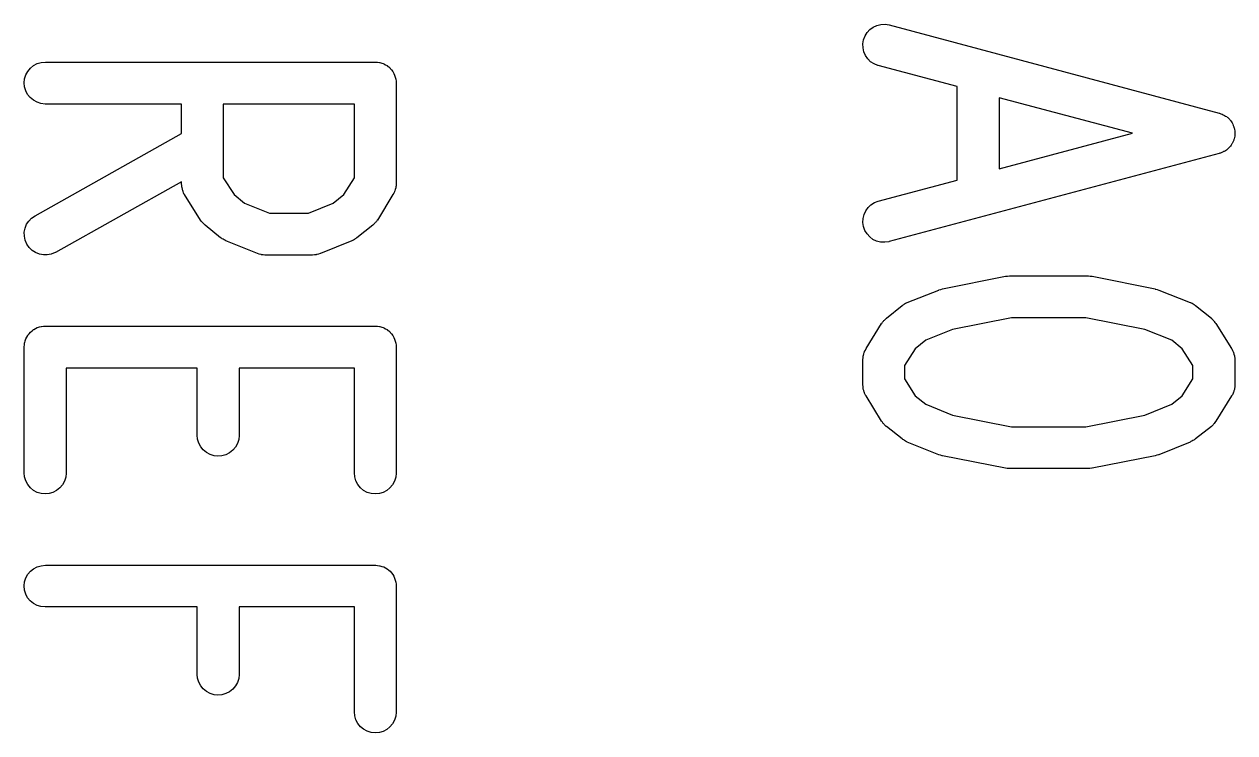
# Model space of a CAD drawing. Extents: x 100 to 142.1, y -108.7 to -91.2.
# Drawn here: x 110.484 to 114.151, y -108.537 to -106.391 of the extents above; entities that cross this region are included whole.
import ezdxf

# ---------------------------------------------------------------- set-up
doc = ezdxf.new("R2010")
doc.units = 0
doc.header["$MEASUREMENT"] = 0
doc.layers.add('BLACK', color=7, linetype='CONTINUOUS')

msp = doc.modelspace()

# ---------------------------------------------------------------- linework, layer by layer
at = {"layer": 'BLACK', "linetype": 'CONTINUOUS'}
for p, q in [((113.031, -106.426), (113.037, -106.416)), ((113.037, -106.416), (113.046, -106.407)), ((113.046, -106.407), (113.056, -106.4)), ((113.056, -106.4), (113.067, -106.395)), ((113.067, -106.395), (113.079, -106.392)), ((113.079, -106.392), (113.092, -106.391)), ((113.092, -106.391), (113.104, -106.393)), ((113.104, -106.393), (114.104, -106.66)), ((113.024, -106.45), (113.026, -106.438)), ((113.025, -106.463), (113.024, -106.45)), ((113.026, -106.438), (113.031, -106.426)), ((113.027, -106.475), (113.025, -106.463)), ((113.032, -106.486), (113.027, -106.475)), ((113.039, -106.496), (113.032, -106.486)), ((110.495, -106.534), (110.503, -106.524)), ((110.503, -106.524), (110.512, -106.516)), ((110.512, -106.516), (110.523, -106.51)), ((110.523, -106.51), (110.535, -106.507)), ((110.535, -106.507), (110.548, -106.506)), ((110.548, -106.506), (111.548, -106.506)), ((111.548, -106.506), (111.548, -106.506)), ((111.548, -106.506), (111.548, -106.506)), ((111.548, -106.506), (111.549, -106.506)), ((111.548, -106.506), (111.548, -106.506)), ((111.549, -106.506), (111.554, -106.506)), ((111.554, -106.506), (111.56, -106.507)), ((111.56, -106.507), (111.561, -106.507)), ((111.561, -106.507), (111.561, -106.507)), ((111.561, -106.507), (111.567, -106.509)), ((111.567, -106.509), (111.572, -106.51)), ((111.572, -106.51), (111.572, -106.511)), ((111.572, -106.511), (111.573, -106.511)), ((111.573, -106.511), (111.578, -106.514)), ((111.578, -106.514), (111.583, -106.516)), ((111.583, -106.516), (111.583, -106.517)), ((111.583, -106.517), (111.583, -106.517)), ((111.583, -106.517), (111.588, -106.52)), ((111.588, -106.52), (111.593, -106.524)), ((111.593, -106.524), (111.593, -106.524)), ((111.593, -106.524), (111.593, -106.525)), ((111.593, -106.525), (111.597, -106.529)), ((113.048, -106.505), (113.039, -106.496)), ((113.059, -106.511), (113.048, -106.505)), ((113.07, -106.516), (113.059, -106.511)), ((113.071, -106.516), (113.07, -106.516)), ((113.31, -106.58), (113.071, -106.516)), ((110.484, -106.569), (110.485, -106.556)), ((110.485, -106.556), (110.489, -106.544)), ((110.489, -106.544), (110.495, -106.534)), ((111.597, -106.529), (111.601, -106.534)), ((111.601, -106.534), (111.601, -106.534)), ((111.601, -106.534), (111.601, -106.534)), ((111.601, -106.534), (111.604, -106.54)), ((111.604, -106.54), (111.606, -106.545)), ((111.606, -106.545), (111.606, -106.545)), ((111.606, -106.545), (111.606, -106.545)), ((111.606, -106.545), (111.608, -106.551)), ((111.608, -106.551), (111.61, -106.557)), ((111.61, -106.557), (111.61, -106.557)), ((111.61, -106.557), (111.61, -106.557)), ((111.61, -106.557), (111.611, -106.563)), ((111.611, -106.563), (111.611, -106.569)), ((110.485, -106.581), (110.484, -106.569)), ((110.489, -106.593), (110.485, -106.581)), ((110.494, -106.604), (110.489, -106.593)), ((111.611, -106.569), (111.611, -106.874)), ((113.31, -106.863), (113.31, -106.58)), ((110.502, -106.613), (110.494, -106.604)), ((110.512, -106.621), (110.502, -106.613)), ((110.523, -106.627), (110.512, -106.621)), ((110.534, -106.631), (110.523, -106.627)), ((110.547, -106.633), (110.534, -106.631)), ((110.548, -106.633), (110.547, -106.633)), ((110.96, -106.633), (110.548, -106.633)), ((110.96, -106.722), (110.96, -106.633)), ((111.087, -106.633), (111.087, -106.856)), ((111.484, -106.633), (111.087, -106.633)), ((111.484, -106.856), (111.484, -106.633)), ((113.841, -106.721), (113.437, -106.614)), ((113.437, -106.614), (113.437, -106.829)), ((114.104, -106.66), (114.105, -106.66)), ((114.105, -106.66), (114.107, -106.661)), ((114.107, -106.661), (114.109, -106.662)), ((114.109, -106.662), (114.113, -106.663)), ((114.113, -106.663), (114.116, -106.665)), ((114.116, -106.665), (114.118, -106.666)), ((114.118, -106.666), (114.12, -106.667)), ((114.12, -106.667), (114.123, -106.669)), ((114.123, -106.669), (114.127, -106.671)), ((114.127, -106.671), (114.128, -106.673)), ((114.128, -106.673), (114.13, -106.674)), ((114.13, -106.674), (114.133, -106.677)), ((114.133, -106.677), (114.136, -106.68)), ((114.136, -106.68), (114.137, -106.682)), ((114.137, -106.682), (114.138, -106.683)), ((114.138, -106.683), (114.141, -106.687)), ((114.141, -106.687), (114.143, -106.69)), ((114.143, -106.69), (114.144, -106.692)), ((114.144, -106.692), (114.145, -106.694)), ((114.145, -106.694), (114.146, -106.698)), ((114.146, -106.698), (114.148, -106.702)), ((114.148, -106.702), (114.148, -106.704)), ((114.148, -106.704), (114.149, -106.705)), ((114.149, -106.705), (114.15, -106.71)), ((110.517, -106.971), (110.96, -106.722)), ((113.437, -106.829), (113.841, -106.721)), ((114.146, -106.746), (114.144, -106.75)), ((114.148, -106.742), (114.146, -106.746)), ((114.149, -106.738), (114.148, -106.74)), ((114.148, -106.74), (114.148, -106.742)), ((114.15, -106.734), (114.149, -106.738)), ((114.15, -106.71), (114.151, -106.714)), ((114.151, -106.73), (114.15, -106.734)), ((114.151, -106.714), (114.151, -106.716)), ((114.151, -106.716), (114.151, -106.718)), ((114.151, -106.718), (114.151, -106.722)), ((114.151, -106.722), (114.151, -106.726)), ((114.151, -106.726), (114.151, -106.728)), ((114.151, -106.728), (114.151, -106.73)), ((114.104, -106.783), (113.104, -107.049)), ((114.106, -106.782), (114.104, -106.783)), ((114.108, -106.782), (114.106, -106.782)), ((114.112, -106.78), (114.108, -106.782)), ((114.116, -106.778), (114.112, -106.78)), ((114.117, -106.777), (114.116, -106.778)), ((114.119, -106.776), (114.117, -106.777)), ((114.123, -106.774), (114.119, -106.776)), ((114.126, -106.772), (114.123, -106.774)), ((114.128, -106.77), (114.126, -106.772)), ((114.129, -106.769), (114.128, -106.77)), ((114.132, -106.766), (114.129, -106.769)), ((114.135, -106.763), (114.132, -106.766)), ((114.136, -106.762), (114.135, -106.763)), ((114.138, -106.76), (114.136, -106.762)), ((114.14, -106.757), (114.138, -106.76)), ((114.142, -106.753), (114.14, -106.757)), ((114.143, -106.752), (114.142, -106.753)), ((114.144, -106.75), (114.143, -106.752)), ((111.087, -106.856), (111.12, -106.907)), ((111.452, -106.907), (111.484, -106.856)), ((110.96, -106.868), (110.579, -107.082)), ((110.96, -106.874), (110.96, -106.868)), ((110.961, -106.879), (110.96, -106.874)), ((110.961, -106.884), (110.961, -106.879)), ((110.961, -106.885), (110.961, -106.884)), ((110.962, -106.886), (110.961, -106.885)), ((110.963, -106.891), (110.962, -106.886)), ((110.964, -106.896), (110.963, -106.891)), ((111.608, -106.892), (111.607, -106.896)), ((111.61, -106.887), (111.608, -106.892)), ((111.611, -106.88), (111.61, -106.884)), ((111.61, -106.884), (111.61, -106.886)), ((111.61, -106.886), (111.61, -106.887)), ((111.611, -106.874), (111.611, -106.875)), ((111.611, -106.875), (111.611, -106.88)), ((113.071, -106.927), (113.31, -106.863)), ((110.965, -106.897), (110.964, -106.896)), ((110.965, -106.898), (110.965, -106.897)), ((110.967, -106.902), (110.965, -106.898)), ((110.969, -106.907), (110.967, -106.902)), ((110.97, -106.907), (110.969, -106.907)), ((111.018, -106.984), (110.97, -106.907)), ((111.12, -106.907), (111.151, -106.933)), ((111.42, -106.933), (111.452, -106.907)), ((111.601, -106.907), (111.554, -106.984)), ((111.604, -106.903), (111.601, -106.907)), ((111.606, -106.899), (111.604, -106.903)), ((111.607, -106.896), (111.606, -106.898)), ((111.606, -106.898), (111.606, -106.899)), ((113.06, -106.931), (113.071, -106.927)), ((111.151, -106.933), (111.227, -106.963)), ((111.227, -106.963), (111.345, -106.963)), ((111.345, -106.963), (111.42, -106.933)), ((113.028, -106.967), (113.033, -106.956)), ((113.033, -106.956), (113.04, -106.946)), ((113.04, -106.946), (113.049, -106.938)), ((113.049, -106.938), (113.06, -106.931)), ((110.487, -107.009), (110.491, -106.997)), ((110.491, -106.997), (110.498, -106.987)), ((110.498, -106.987), (110.506, -106.978)), ((110.506, -106.978), (110.517, -106.971)), ((111.02, -106.987), (111.018, -106.984)), ((111.022, -106.99), (111.02, -106.987)), ((111.024, -106.992), (111.022, -106.99)), ((111.025, -106.993), (111.024, -106.992)), ((111.028, -106.996), (111.025, -106.993)), ((111.031, -106.999), (111.028, -106.996)), ((111.032, -107), (111.031, -106.999)), ((111.079, -107.038), (111.032, -107)), ((111.54, -107), (111.492, -107.038)), ((111.543, -106.997), (111.54, -107)), ((111.546, -106.994), (111.543, -106.997)), ((111.547, -106.992), (111.546, -106.994)), ((111.549, -106.991), (111.547, -106.992)), ((111.551, -106.988), (111.549, -106.991)), ((111.553, -106.984), (111.551, -106.988)), ((111.554, -106.984), (111.553, -106.984)), ((113.024, -106.992), (113.025, -106.979)), ((113.026, -107.004), (113.024, -106.992)), ((113.025, -106.979), (113.028, -106.967)), ((110.484, -107.021), (110.487, -107.009)), ((110.485, -107.033), (110.484, -107.021)), ((110.487, -107.045), (110.485, -107.033)), ((111.082, -107.039), (111.079, -107.038)), ((111.084, -107.041), (111.082, -107.039)), ((111.491, -107.038), (111.489, -107.04)), ((111.492, -107.038), (111.491, -107.038)), ((113.03, -107.016), (113.026, -107.004)), ((113.037, -107.026), (113.03, -107.016)), ((113.045, -107.035), (113.037, -107.026)), ((113.055, -107.043), (113.045, -107.035)), ((110.492, -107.057), (110.487, -107.045)), ((110.499, -107.067), (110.492, -107.057)), ((110.508, -107.076), (110.499, -107.067)), ((110.518, -107.082), (110.508, -107.076)), ((111.087, -107.042), (111.084, -107.041)), ((111.09, -107.044), (111.087, -107.042)), ((111.092, -107.045), (111.09, -107.044)), ((111.095, -107.047), (111.092, -107.045)), ((111.191, -107.085), (111.095, -107.047)), ((111.095, -107.047), (111.095, -107.047)), ((111.476, -107.047), (111.381, -107.085)), ((111.478, -107.046), (111.476, -107.047)), ((111.481, -107.045), (111.478, -107.046)), ((111.484, -107.043), (111.481, -107.045)), ((111.487, -107.041), (111.484, -107.043)), ((111.489, -107.04), (111.487, -107.041)), ((113.066, -107.048), (113.055, -107.043)), ((113.078, -107.051), (113.066, -107.048)), ((113.091, -107.051), (113.078, -107.051)), ((113.103, -107.05), (113.091, -107.051)), ((113.104, -107.049), (113.103, -107.05)), ((110.53, -107.087), (110.518, -107.082)), ((110.542, -107.089), (110.53, -107.087)), ((110.554, -107.089), (110.542, -107.089)), ((110.566, -107.087), (110.554, -107.089)), ((110.578, -107.082), (110.566, -107.087)), ((110.579, -107.082), (110.578, -107.082)), ((111.196, -107.087), (111.191, -107.085)), ((111.201, -107.088), (111.196, -107.087)), ((111.202, -107.088), (111.201, -107.088)), ((111.203, -107.089), (111.202, -107.088)), ((111.208, -107.089), (111.203, -107.089)), ((111.213, -107.09), (111.208, -107.089)), ((111.214, -107.09), (111.213, -107.09)), ((111.357, -107.09), (111.214, -107.09)), ((111.363, -107.089), (111.357, -107.09)), ((111.368, -107.089), (111.363, -107.089)), ((111.369, -107.089), (111.368, -107.089)), ((111.375, -107.087), (111.369, -107.088)), ((111.369, -107.088), (111.369, -107.089)), ((111.38, -107.085), (111.375, -107.087)), ((111.381, -107.085), (111.38, -107.085)), ((113.266, -107.192), (113.456, -107.154)), ((113.456, -107.154), (113.456, -107.154)), ((113.456, -107.154), (113.456, -107.154)), ((113.456, -107.154), (113.456, -107.154)), ((113.456, -107.154), (113.457, -107.154)), ((113.457, -107.154), (113.463, -107.154)), ((113.463, -107.154), (113.469, -107.153)), ((113.469, -107.153), (113.707, -107.153)), ((113.707, -107.153), (113.707, -107.153)), ((113.707, -107.153), (113.707, -107.153)), ((113.707, -107.153), (113.708, -107.153)), ((113.707, -107.153), (113.707, -107.153)), ((113.708, -107.153), (113.713, -107.154)), ((113.713, -107.154), (113.719, -107.154)), ((113.719, -107.154), (113.91, -107.192)), ((113.159, -107.234), (113.255, -107.196)), ((113.255, -107.195), (113.261, -107.194)), ((113.255, -107.196), (113.255, -107.195)), ((113.261, -107.194), (113.266, -107.192)), ((113.91, -107.192), (113.91, -107.193)), ((113.91, -107.193), (113.916, -107.194)), ((113.916, -107.194), (113.921, -107.196)), ((113.921, -107.196), (114.016, -107.234)), ((113.096, -107.281), (113.143, -107.243)), ((113.143, -107.243), (113.144, -107.243)), ((113.144, -107.243), (113.146, -107.241)), ((113.146, -107.241), (113.148, -107.24)), ((113.148, -107.24), (113.151, -107.238)), ((113.151, -107.238), (113.154, -107.236)), ((113.154, -107.236), (113.157, -107.235)), ((113.157, -107.235), (113.159, -107.234)), ((114.016, -107.234), (114.017, -107.234)), ((114.017, -107.234), (114.019, -107.235)), ((114.019, -107.235), (114.022, -107.236)), ((114.022, -107.236), (114.025, -107.238)), ((114.025, -107.238), (114.028, -107.24)), ((114.028, -107.24), (114.03, -107.242)), ((114.03, -107.242), (114.032, -107.243)), ((114.032, -107.243), (114.08, -107.281)), ((113.082, -107.297), (113.084, -107.293)), ((113.084, -107.293), (113.087, -107.29)), ((113.087, -107.29), (113.088, -107.288)), ((113.088, -107.288), (113.09, -107.287)), ((113.09, -107.287), (113.093, -107.284)), ((113.093, -107.284), (113.096, -107.281)), ((113.475, -107.28), (113.296, -107.316)), ((113.7, -107.28), (113.475, -107.28)), ((113.879, -107.316), (113.7, -107.28)), ((114.08, -107.281), (114.08, -107.282)), ((114.08, -107.282), (114.083, -107.285)), ((114.083, -107.285), (114.086, -107.287)), ((114.086, -107.287), (114.088, -107.289)), ((114.088, -107.289), (114.089, -107.291)), ((114.089, -107.291), (114.091, -107.294)), ((114.091, -107.294), (114.094, -107.297)), ((110.495, -107.333), (110.499, -107.329)), ((110.495, -107.334), (110.495, -107.333)), ((110.495, -107.333), (110.495, -107.333)), ((110.499, -107.329), (110.503, -107.324)), ((110.503, -107.324), (110.508, -107.32)), ((110.503, -107.324), (110.503, -107.324)), ((110.503, -107.324), (110.503, -107.324)), ((110.508, -107.32), (110.512, -107.316)), ((110.512, -107.316), (110.513, -107.316)), ((110.513, -107.316), (110.518, -107.313)), ((110.513, -107.316), (110.513, -107.316)), ((110.518, -107.313), (110.523, -107.31)), ((110.523, -107.31), (110.524, -107.31)), ((110.524, -107.31), (110.53, -107.308)), ((110.524, -107.31), (110.524, -107.31)), ((110.53, -107.308), (110.535, -107.307)), ((110.535, -107.307), (110.536, -107.307)), ((110.536, -107.307), (110.542, -107.306)), ((110.536, -107.307), (110.536, -107.307)), ((110.542, -107.306), (110.548, -107.306)), ((110.548, -107.306), (111.548, -107.306)), ((111.548, -107.306), (111.548, -107.306)), ((111.548, -107.306), (111.548, -107.306)), ((111.548, -107.306), (111.549, -107.306)), ((111.548, -107.306), (111.548, -107.306)), ((111.549, -107.306), (111.554, -107.306)), ((111.554, -107.306), (111.56, -107.307)), ((111.56, -107.307), (111.561, -107.307)), ((111.561, -107.307), (111.561, -107.307)), ((111.561, -107.307), (111.567, -107.309)), ((111.567, -107.309), (111.572, -107.31)), ((111.572, -107.31), (111.572, -107.311)), ((111.572, -107.311), (111.573, -107.311)), ((111.573, -107.311), (111.578, -107.314)), ((111.578, -107.314), (111.583, -107.316)), ((111.583, -107.316), (111.583, -107.317)), ((111.583, -107.317), (111.583, -107.317)), ((111.583, -107.317), (111.588, -107.32)), ((111.588, -107.32), (111.593, -107.324)), ((111.593, -107.324), (111.593, -107.324)), ((111.593, -107.324), (111.593, -107.325)), ((111.593, -107.325), (111.597, -107.329)), ((111.597, -107.329), (111.601, -107.334)), ((113.034, -107.373), (113.081, -107.297)), ((113.081, -107.297), (113.082, -107.297)), ((113.296, -107.316), (113.215, -107.348)), ((113.96, -107.348), (113.879, -107.316)), ((114.094, -107.297), (114.141, -107.373)), ((110.484, -107.368), (110.485, -107.362)), ((110.484, -107.369), (110.484, -107.368)), ((110.484, -107.75), (110.484, -107.369)), ((110.484, -107.369), (110.484, -107.369)), ((110.484, -107.369), (110.484, -107.369)), ((110.484, -107.369), (110.484, -107.369)), ((110.485, -107.362), (110.485, -107.356)), ((110.485, -107.356), (110.485, -107.356)), ((110.485, -107.356), (110.486, -107.356)), ((110.486, -107.356), (110.487, -107.35)), ((110.487, -107.35), (110.489, -107.344)), ((110.489, -107.344), (110.492, -107.339)), ((110.489, -107.344), (110.489, -107.344)), ((110.489, -107.344), (110.489, -107.344)), ((110.492, -107.339), (110.495, -107.334)), ((111.601, -107.334), (111.601, -107.334)), ((111.601, -107.334), (111.601, -107.334)), ((111.601, -107.334), (111.604, -107.34)), ((111.604, -107.34), (111.606, -107.345)), ((111.606, -107.345), (111.606, -107.345)), ((111.606, -107.345), (111.606, -107.345)), ((111.606, -107.345), (111.608, -107.351)), ((111.608, -107.351), (111.61, -107.357)), ((111.61, -107.357), (111.61, -107.357)), ((111.61, -107.357), (111.61, -107.357)), ((111.61, -107.357), (111.611, -107.363)), ((111.611, -107.363), (111.611, -107.369)), ((111.611, -107.369), (111.611, -107.75)), ((113.215, -107.348), (113.183, -107.374)), ((113.992, -107.374), (113.96, -107.348)), ((113.024, -107.406), (113.025, -107.401)), ((113.024, -107.407), (113.024, -107.406)), ((113.025, -107.395), (113.026, -107.394)), ((113.025, -107.397), (113.025, -107.395)), ((113.025, -107.401), (113.025, -107.397)), ((113.026, -107.394), (113.027, -107.389)), ((113.027, -107.389), (113.028, -107.385)), ((113.028, -107.385), (113.029, -107.383)), ((113.029, -107.382), (113.032, -107.378)), ((113.029, -107.383), (113.029, -107.382)), ((113.032, -107.378), (113.034, -107.373)), ((113.183, -107.374), (113.151, -107.425)), ((114.024, -107.425), (113.992, -107.374)), ((114.141, -107.373), (114.142, -107.374)), ((114.142, -107.374), (114.144, -107.379)), ((114.144, -107.379), (114.146, -107.383)), ((114.146, -107.383), (114.147, -107.384)), ((114.147, -107.384), (114.147, -107.385)), ((114.147, -107.385), (114.148, -107.39)), ((114.148, -107.39), (114.15, -107.395)), ((114.15, -107.395), (114.15, -107.396)), ((114.15, -107.396), (114.15, -107.397)), ((114.15, -107.397), (114.151, -107.402)), ((114.151, -107.402), (114.151, -107.407)), ((111.008, -107.433), (110.611, -107.433)), ((110.611, -107.433), (110.611, -107.75)), ((111.008, -107.636), (111.008, -107.433)), ((111.484, -107.433), (111.135, -107.433)), ((111.135, -107.433), (111.135, -107.636)), ((111.484, -107.75), (111.484, -107.433)), ((113.024, -107.483), (113.024, -107.407)), ((113.151, -107.425), (113.151, -107.465)), ((114.024, -107.465), (114.024, -107.425)), ((114.151, -107.407), (114.151, -107.483)), ((113.151, -107.465), (113.183, -107.517)), ((113.992, -107.517), (114.024, -107.465)), ((113.025, -107.488), (113.024, -107.483)), ((113.025, -107.493), (113.025, -107.488)), ((113.025, -107.494), (113.025, -107.493)), ((113.025, -107.496), (113.025, -107.494)), ((113.027, -107.5), (113.025, -107.496)), ((113.028, -107.505), (113.027, -107.5)), ((113.029, -107.506), (113.028, -107.505)), ((113.029, -107.508), (113.029, -107.506)), ((113.031, -107.512), (113.029, -107.508)), ((113.033, -107.516), (113.031, -107.512)), ((113.034, -107.517), (113.033, -107.516)), ((114.144, -107.513), (114.141, -107.517)), ((114.146, -107.508), (114.144, -107.513)), ((114.147, -107.506), (114.146, -107.507)), ((114.146, -107.507), (114.146, -107.508)), ((114.148, -107.501), (114.147, -107.506)), ((114.15, -107.497), (114.148, -107.501)), ((114.151, -107.489), (114.15, -107.494)), ((114.15, -107.494), (114.15, -107.495)), ((114.15, -107.495), (114.15, -107.497)), ((114.151, -107.483), (114.151, -107.484)), ((114.151, -107.484), (114.151, -107.489)), ((113.081, -107.593), (113.034, -107.517)), ((113.183, -107.517), (113.215, -107.542)), ((113.215, -107.542), (113.296, -107.575)), ((113.879, -107.575), (113.96, -107.542)), ((113.96, -107.542), (113.992, -107.517)), ((114.141, -107.517), (114.094, -107.593)), ((113.296, -107.575), (113.475, -107.61)), ((113.7, -107.61), (113.879, -107.575)), ((113.084, -107.596), (113.081, -107.593)), ((113.086, -107.6), (113.084, -107.596)), ((113.088, -107.601), (113.086, -107.6)), ((113.089, -107.603), (113.088, -107.601)), ((113.092, -107.606), (113.089, -107.603)), ((113.095, -107.609), (113.092, -107.606)), ((113.096, -107.609), (113.095, -107.609)), ((113.143, -107.647), (113.096, -107.609)), ((113.475, -107.61), (113.7, -107.61)), ((114.08, -107.609), (114.032, -107.647)), ((114.083, -107.606), (114.08, -107.609)), ((114.086, -107.604), (114.083, -107.606)), ((114.087, -107.602), (114.086, -107.604)), ((114.089, -107.6), (114.087, -107.602)), ((114.091, -107.597), (114.089, -107.6)), ((114.093, -107.594), (114.091, -107.597)), ((114.094, -107.593), (114.093, -107.594)), ((111.009, -107.648), (111.008, -107.636)), ((111.013, -107.66), (111.009, -107.648)), ((111.019, -107.671), (111.013, -107.66)), ((111.13, -107.661), (111.124, -107.672)), ((111.134, -107.649), (111.13, -107.661)), ((111.135, -107.637), (111.134, -107.649)), ((111.135, -107.636), (111.135, -107.637)), ((113.145, -107.649), (113.143, -107.647)), ((113.148, -107.65), (113.145, -107.649)), ((113.151, -107.652), (113.148, -107.65)), ((113.154, -107.654), (113.151, -107.652)), ((113.156, -107.655), (113.154, -107.654)), ((113.158, -107.656), (113.156, -107.655)), ((113.159, -107.657), (113.158, -107.656)), ((113.255, -107.695), (113.159, -107.657)), ((114.016, -107.657), (113.921, -107.695)), ((114.018, -107.655), (114.016, -107.657)), ((114.021, -107.654), (114.018, -107.655)), ((114.024, -107.652), (114.021, -107.654)), ((114.027, -107.651), (114.024, -107.652)), ((114.029, -107.649), (114.027, -107.651)), ((114.031, -107.648), (114.029, -107.649)), ((114.032, -107.647), (114.031, -107.648)), ((111.026, -107.68), (111.019, -107.671)), ((111.036, -107.688), (111.026, -107.68)), ((111.047, -107.694), (111.036, -107.688)), ((111.059, -107.698), (111.047, -107.694)), ((111.071, -107.699), (111.059, -107.698)), ((111.083, -107.698), (111.071, -107.699)), ((111.095, -107.695), (111.083, -107.698)), ((111.106, -107.689), (111.095, -107.695)), ((111.116, -107.681), (111.106, -107.689)), ((111.124, -107.672), (111.116, -107.681)), ((113.26, -107.696), (113.255, -107.695)), ((113.265, -107.698), (113.26, -107.696)), ((113.266, -107.698), (113.265, -107.698)), ((113.456, -107.736), (113.266, -107.698)), ((113.91, -107.698), (113.719, -107.736)), ((113.915, -107.696), (113.91, -107.698)), ((113.92, -107.695), (113.915, -107.696)), ((113.921, -107.695), (113.92, -107.695)), ((113.462, -107.737), (113.456, -107.736)), ((113.718, -107.736), (113.712, -107.737)), ((113.719, -107.736), (113.718, -107.736)), ((113.719, -107.736), (113.719, -107.736)), ((113.719, -107.736), (113.719, -107.736)), ((113.719, -107.736), (113.719, -107.736)), ((110.485, -107.762), (110.484, -107.75)), ((110.489, -107.774), (110.485, -107.762)), ((110.61, -107.763), (110.606, -107.775)), ((110.611, -107.751), (110.61, -107.763)), ((110.611, -107.75), (110.611, -107.751)), ((111.485, -107.762), (111.484, -107.75)), ((111.489, -107.774), (111.485, -107.762)), ((111.61, -107.763), (111.606, -107.775)), ((111.611, -107.751), (111.61, -107.763)), ((111.611, -107.75), (111.611, -107.751)), ((113.468, -107.737), (113.462, -107.737)), ((113.469, -107.737), (113.468, -107.737)), ((113.468, -107.737), (113.468, -107.737)), ((113.468, -107.737), (113.468, -107.737)), ((113.468, -107.737), (113.468, -107.737)), ((113.707, -107.737), (113.469, -107.737)), ((113.712, -107.737), (113.707, -107.737)), ((110.495, -107.785), (110.489, -107.774)), ((110.503, -107.795), (110.495, -107.785)), ((110.512, -107.803), (110.503, -107.795)), ((110.523, -107.809), (110.512, -107.803)), ((110.535, -107.812), (110.523, -107.809)), ((110.571, -107.809), (110.56, -107.812)), ((110.582, -107.803), (110.571, -107.809)), ((110.592, -107.795), (110.582, -107.803)), ((110.6, -107.786), (110.592, -107.795)), ((110.606, -107.775), (110.6, -107.786)), ((111.495, -107.785), (111.489, -107.774)), ((111.503, -107.795), (111.495, -107.785)), ((111.512, -107.803), (111.503, -107.795)), ((111.523, -107.809), (111.512, -107.803)), ((111.535, -107.812), (111.523, -107.809)), ((111.571, -107.809), (111.56, -107.812)), ((111.582, -107.803), (111.571, -107.809)), ((111.592, -107.795), (111.582, -107.803)), ((111.6, -107.786), (111.592, -107.795)), ((111.606, -107.775), (111.6, -107.786)), ((110.547, -107.813), (110.535, -107.812)), ((110.56, -107.812), (110.547, -107.813)), ((111.547, -107.813), (111.535, -107.812)), ((111.56, -107.812), (111.547, -107.813)), ((110.535, -108.031), (110.548, -108.029)), ((110.548, -108.029), (111.548, -108.029)), ((111.548, -108.029), (111.548, -108.029)), ((111.548, -108.029), (111.548, -108.029)), ((111.548, -108.029), (111.549, -108.029)), ((111.548, -108.029), (111.548, -108.029)), ((111.549, -108.029), (111.554, -108.03)), ((110.489, -108.068), (110.495, -108.057)), ((110.495, -108.057), (110.503, -108.048)), ((110.503, -108.048), (110.512, -108.04)), ((110.512, -108.04), (110.523, -108.034)), ((110.523, -108.034), (110.535, -108.031)), ((111.554, -108.03), (111.56, -108.031)), ((111.56, -108.031), (111.561, -108.031)), ((111.561, -108.031), (111.561, -108.031)), ((111.561, -108.031), (111.567, -108.033)), ((111.567, -108.033), (111.572, -108.034)), ((111.572, -108.034), (111.572, -108.034)), ((111.572, -108.034), (111.573, -108.034)), ((111.573, -108.034), (111.578, -108.037)), ((111.578, -108.037), (111.583, -108.04)), ((111.583, -108.04), (111.583, -108.04)), ((111.583, -108.04), (111.583, -108.04)), ((111.583, -108.04), (111.588, -108.044)), ((111.588, -108.044), (111.593, -108.048)), ((111.593, -108.048), (111.593, -108.048)), ((111.593, -108.048), (111.593, -108.048)), ((111.593, -108.048), (111.597, -108.053)), ((111.597, -108.053), (111.601, -108.058)), ((111.601, -108.058), (111.601, -108.058)), ((111.601, -108.058), (111.601, -108.058)), ((111.601, -108.058), (111.604, -108.063)), ((111.604, -108.063), (111.606, -108.069)), ((110.484, -108.092), (110.485, -108.08)), ((110.485, -108.105), (110.484, -108.092)), ((110.485, -108.08), (110.489, -108.068)), ((111.606, -108.069), (111.606, -108.069)), ((111.606, -108.069), (111.606, -108.069)), ((111.606, -108.069), (111.608, -108.075)), ((111.608, -108.075), (111.61, -108.081)), ((111.61, -108.081), (111.61, -108.081)), ((111.61, -108.081), (111.61, -108.081)), ((111.61, -108.081), (111.611, -108.087)), ((111.611, -108.087), (111.611, -108.093)), ((111.611, -108.093), (111.611, -108.474)), ((110.489, -108.117), (110.485, -108.105)), ((110.494, -108.128), (110.489, -108.117)), ((110.502, -108.137), (110.494, -108.128)), ((110.512, -108.145), (110.502, -108.137)), ((110.523, -108.151), (110.512, -108.145)), ((110.534, -108.155), (110.523, -108.151)), ((110.547, -108.156), (110.534, -108.155)), ((110.548, -108.156), (110.547, -108.156)), ((111.008, -108.156), (110.548, -108.156)), ((111.008, -108.36), (111.008, -108.156)), ((111.484, -108.156), (111.135, -108.156)), ((111.135, -108.156), (111.135, -108.36)), ((111.484, -108.474), (111.484, -108.156)), ((111.009, -108.372), (111.008, -108.36)), ((111.013, -108.384), (111.009, -108.372)), ((111.019, -108.395), (111.013, -108.384)), ((111.026, -108.404), (111.019, -108.395)), ((111.124, -108.395), (111.116, -108.405)), ((111.13, -108.385), (111.124, -108.395)), ((111.134, -108.373), (111.13, -108.385)), ((111.135, -108.36), (111.134, -108.373)), ((111.135, -108.36), (111.135, -108.36)), ((111.036, -108.412), (111.026, -108.404)), ((111.047, -108.418), (111.036, -108.412)), ((111.059, -108.422), (111.047, -108.418)), ((111.071, -108.423), (111.059, -108.422)), ((111.083, -108.422), (111.071, -108.423)), ((111.095, -108.418), (111.083, -108.422)), ((111.106, -108.413), (111.095, -108.418)), ((111.116, -108.405), (111.106, -108.413)), ((111.485, -108.486), (111.484, -108.474)), ((111.489, -108.498), (111.485, -108.486)), ((111.495, -108.509), (111.489, -108.498)), ((111.606, -108.499), (111.6, -108.51)), ((111.61, -108.487), (111.606, -108.499)), ((111.611, -108.475), (111.61, -108.487)), ((111.611, -108.474), (111.611, -108.475)), ((111.503, -108.519), (111.495, -108.509)), ((111.512, -108.526), (111.503, -108.519)), ((111.523, -108.532), (111.512, -108.526)), ((111.535, -108.536), (111.523, -108.532)), ((111.547, -108.537), (111.535, -108.536)), ((111.56, -108.536), (111.547, -108.537)), ((111.571, -108.533), (111.56, -108.536)), ((111.582, -108.527), (111.571, -108.533)), ((111.592, -108.519), (111.582, -108.527)), ((111.6, -108.51), (111.592, -108.519))]:
    msp.add_line(p, q, dxfattribs=at)

doc.saveas('drawing.dxf')
